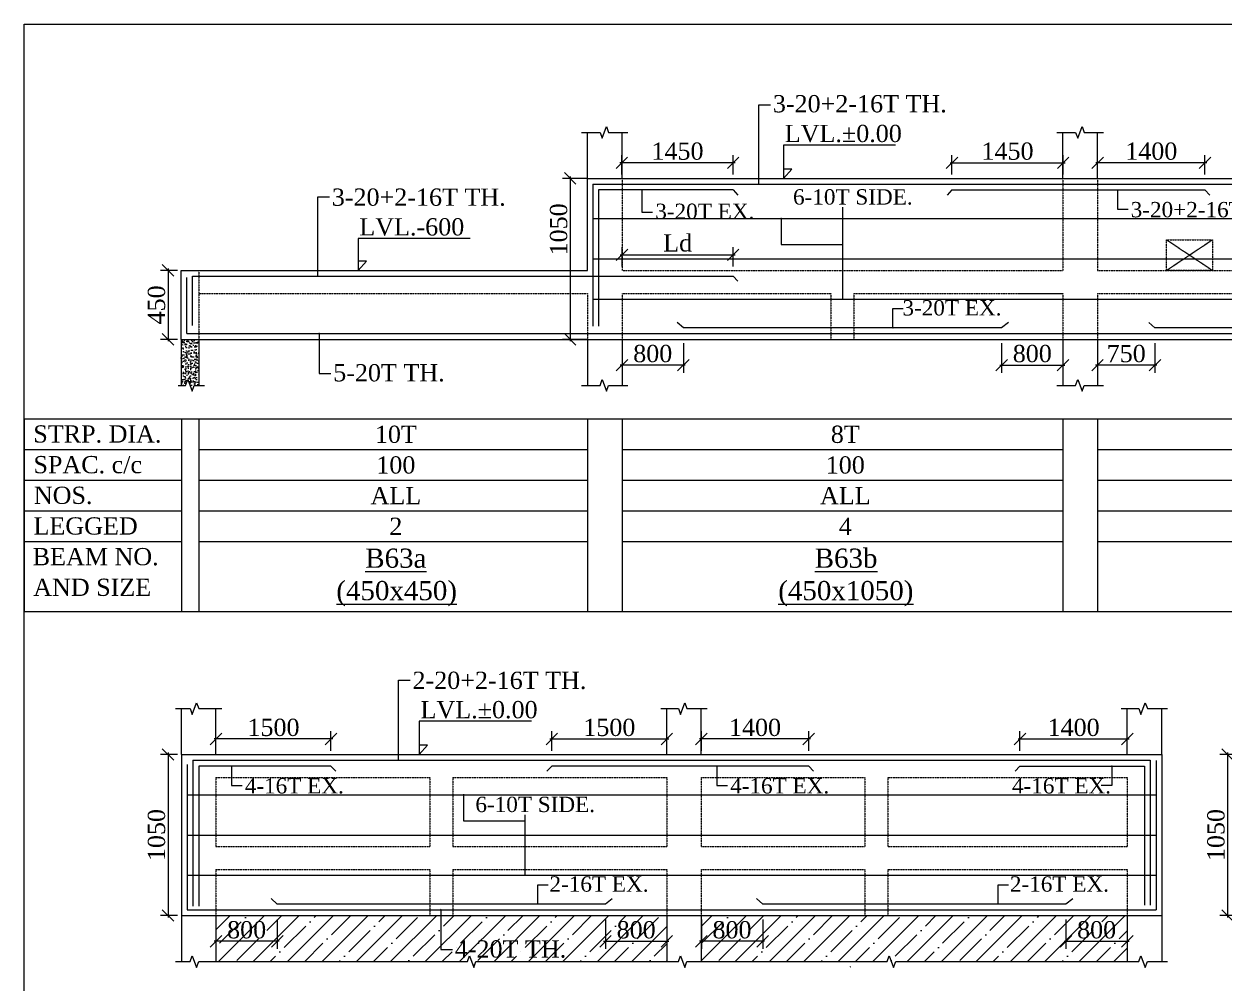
# Model space of a CAD drawing. Header units: millimetres. Extents: x 9781889 to 10654170, y -7832723 to -7608561.
# Drawn here: x 10201467 to 10217129, y -7772739 to -7760218 of the extents above; entities that cross this region are included whole.
import ezdxf
from ezdxf.enums import TextEntityAlignment as Align

# ---------------------------------------------------------------- set-up
doc = ezdxf.new("R2010")
doc.units = ezdxf.units.MM
doc.header["$LTSCALE"] = 10
doc.header["$PDMODE"] = 3
doc.linetypes.add('HIDDEN', pattern=[0.375, 0.25, -0.125])
for name, color, linetype, lineweight in [('LVL', 3, 'Continuous', 0), ('S-CUT OUT LINE', 9, 'Continuous', 0), ('S-DIM L.S.', 7, 'Continuous', 0), ('S-HATCH', 8, 'Continuous', 0), ('S-L.S.SECTION', 5, 'Continuous', 0), ('S-L.S.SLAB LINE', 252, 'HIDDEN', 0), ('S-L.S.STEEL', 1, 'Continuous', 9), ('S-L.S.STEEL 1', 6, 'Continuous', 0), ('S-SECTION MARK', 7, 'Continuous', 0), ('S-SHEET', 251, 'Continuous', 0), ('S-TEXT', 7, 'Continuous', 0), ('S-TEXT L.S. BEAM NO.', 30, 'Continuous', 0), ('S-TEXT. L.S.', 7, 'Continuous', 0)]:
    doc.layers.add(name, color=color, linetype=linetype, lineweight=lineweight)
doc.styles.add('135', font='arial.ttf', dxfattribs={"width": 0.8, "height": 135})
doc.styles.get("Standard").update_dxf_attribs({"font": 'arial.ttf'})
doc.styles.add('TEXT', font='times.ttf')
doc.dimstyles.new('75', dxfattribs={"dimtxt": 135, "dimasz": 90, "dimexe": 0.1, "dimexo": 0.03, "dimgap": 0.09, "dimtad": 1, "dimdec": 0, "dimzin": 0, "dimdsep": 46, "dimtxsty": '135', "dimblk": 'ARCHTICK', "dimcen": 0.09, "dimclrd": 256, "dimclre": 256, "dimclrt": 256, "dimadec": 0, "dimazin": 0, "dimtfac": 1, "dimtdec": 0, "dimtofl": 0, "dimtmove": 1, "dimatfit": 3, "dimldrblk": 'DOTSMALL', "dimfxl": 1, "dimtolj": 1, "dimtzin": 0, "dimlwd": -1, "dimlwe": -1, "dimarcsym": 0})
doc.dimstyles.new('SETU_1', dxfattribs={"dimtxt": 200, "dimasz": 150, "dimexe": 100, "dimexo": 50, "dimgap": 35, "dimtad": 1, "dimdec": 0, "dimzin": 0, "dimdsep": 46, "dimtxsty": 'Standard', "dimblk": 'OBLIQUE', "dimcen": 150, "dimdle": 25, "dimclrd": 256, "dimclre": 7, "dimclrt": 256, "dimadec": 0, "dimazin": 0, "dimtfac": 1, "dimtdec": 0, "dimtofl": 0, "dimtmove": 1, "dimatfit": 3, "dimfxl": 1, "dimtolj": 1, "dimtzin": 0, "dimlwd": -1, "dimlwe": 5, "dimarcsym": 1})
pattern_1 = [(45, (57338.4, 15356.85), (-224.506403, 224.506403), []), (45, (57562.9, 15356.85), (-224.506403, 224.506403), [396.875, -79.375, 0, -79.375])]

# ---------------------------------------------------------------- blocks, each defined once
blk = doc.blocks.new('_ArchTick')
at = {"color": 0, "linetype": 'ByBlock', "const_width": 0.15}
blk.add_lwpolyline([(-0.5, -0.5), (0.5, 0.5)], dxfattribs=at)
blk = doc.blocks.new('_Oblique')
at = {"color": 0, "linetype": 'ByBlock', "lineweight": -2}
blk.add_line((-0.5, -0.5), (0.5, 0.5), dxfattribs=at)
blk = doc.blocks.new('*D611')
at = {"layer": 'Defpoints', "color": 0, "transparency": 16777216}
for p in [(10203520, -7763432), (10203345, -7764332), (10203520, -7764332)]:
    blk.add_point(p, dxfattribs=at)
at = {"layer": 'S-DIM L.S.', "color": 7, "lineweight": 5, "transparency": 16777216}
for p, q in [((10203470, -7763432), (10203245, -7763432)), ((10203470, -7764332), (10203245, -7764332))]:
    blk.add_line(p, q, dxfattribs=at)
at = {"layer": 'S-DIM L.S.', "transparency": 16777216}
blk.add_line((10203345, -7763407), (10203345, -7764357), dxfattribs=at)
at = {"layer": 'S-DIM L.S.', "transparency": 16777216, "xscale": 150, "yscale": 150, "zscale": 150}
for p, rotation in [((10203345, -7763432), 90), ((10203345, -7764332), 270)]:
    blk.add_blockref('_Oblique', p, dxfattribs=dict(at, rotation=rotation))
at = {"layer": 'S-DIM L.S.', "transparency": 16777216, "insert": (10203195, -7763882), "char_height": 225, "attachment_point": 5, "rotation": 90, "style": 'TEXT'}
blk.add_mtext('\\A1;450', dxfattribs=at)
blk = doc.blocks.new('*D612')
at = {"layer": 'Defpoints', "color": 0, "transparency": 16777216}
for p in [(10209264, -7762028), (10209264, -7762232, 0), (10210714, -7762232, 0)]:
    blk.add_point(p, dxfattribs=at)
at = {"layer": 'S-DIM L.S.', "color": 7, "lineweight": 5, "transparency": 16777216}
for p, q in [((10209264, -7762182), (10209264, -7761928)), ((10210714, -7762182), (10210714, -7761928))]:
    blk.add_line(p, q, dxfattribs=at)
at = {"layer": 'S-DIM L.S.', "transparency": 16777216}
blk.add_line((10210739, -7762028), (10209239, -7762028), dxfattribs=at)
at = {"layer": 'S-DIM L.S.', "transparency": 16777216, "xscale": 150, "yscale": 150, "zscale": 150, "rotation": 180}
blk.add_blockref('_Oblique', (10209264, -7762028), dxfattribs=at)
at = {"layer": 'S-DIM L.S.', "transparency": 16777216, "xscale": 150, "yscale": 150, "zscale": 150}
blk.add_blockref('_Oblique', (10210714, -7762028), dxfattribs=at)
at = {"layer": 'S-DIM L.S.', "transparency": 16777216, "insert": (10209989, -7761878), "char_height": 225, "attachment_point": 5, "style": 'TEXT'}
blk.add_mtext('\\A1;1450', dxfattribs=at)
blk = doc.blocks.new('*D613')
at = {"layer": 'Defpoints', "color": 0, "transparency": 16777216}
for p in [(10215468, -7762028), (10215468, -7762232, 0), (10216868, -7762232, 0)]:
    blk.add_point(p, dxfattribs=at)
at = {"layer": 'S-DIM L.S.', "color": 7, "lineweight": 5, "transparency": 16777216}
for p, q in [((10215468, -7762182), (10215468, -7761928)), ((10216868, -7762182), (10216868, -7761928))]:
    blk.add_line(p, q, dxfattribs=at)
at = {"layer": 'S-DIM L.S.', "transparency": 16777216}
blk.add_line((10216893, -7762028), (10215443, -7762028), dxfattribs=at)
at = {"layer": 'S-DIM L.S.', "transparency": 16777216, "xscale": 150, "yscale": 150, "zscale": 150, "rotation": 180}
blk.add_blockref('_Oblique', (10215468, -7762028), dxfattribs=at)
at = {"layer": 'S-DIM L.S.', "transparency": 16777216, "xscale": 150, "yscale": 150, "zscale": 150}
blk.add_blockref('_Oblique', (10216868, -7762028), dxfattribs=at)
at = {"layer": 'S-DIM L.S.', "transparency": 16777216, "insert": (10216168, -7761878), "char_height": 225, "attachment_point": 5, "style": 'TEXT'}
blk.add_mtext('\\A1;1400', dxfattribs=at)
blk = doc.blocks.new('*D614')
at = {"layer": 'Defpoints', "color": 0, "transparency": 16777216}
for p in [(10215018, -7762028), (10213568, -7762232, 0), (10215018, -7762232, 0)]:
    blk.add_point(p, dxfattribs=at)
at = {"layer": 'S-DIM L.S.', "color": 7, "lineweight": 5, "transparency": 16777216}
for p, q in [((10213568, -7762182), (10213568, -7761928)), ((10215018, -7762182), (10215018, -7761928))]:
    blk.add_line(p, q, dxfattribs=at)
at = {"layer": 'S-DIM L.S.', "transparency": 16777216}
blk.add_line((10213543, -7762028), (10215043, -7762028), dxfattribs=at)
at = {"layer": 'S-DIM L.S.', "transparency": 16777216, "xscale": 150, "yscale": 150, "zscale": 150, "rotation": 180}
blk.add_blockref('_Oblique', (10213568, -7762028), dxfattribs=at)
at = {"layer": 'S-DIM L.S.', "transparency": 16777216, "xscale": 150, "yscale": 150, "zscale": 150}
blk.add_blockref('_Oblique', (10215018, -7762028), dxfattribs=at)
at = {"layer": 'S-DIM L.S.', "transparency": 16777216, "insert": (10214293, -7761878), "char_height": 225, "attachment_point": 5, "style": 'TEXT'}
blk.add_mtext('\\A1;1450', dxfattribs=at)
blk = doc.blocks.new('*D618')
at = {"layer": 'Defpoints', "color": 0, "transparency": 16777216}
for p in [(10214216, -7764332, 0), (10215016, -7764332, 0), (10215016, -7764668)]:
    blk.add_point(p, dxfattribs=at)
at = {"layer": 'S-DIM L.S.', "color": 7, "lineweight": 5, "transparency": 16777216}
for p, q in [((10214216, -7764382), (10214216, -7764768)), ((10215016, -7764382), (10215016, -7764768))]:
    blk.add_line(p, q, dxfattribs=at)
at = {"layer": 'S-DIM L.S.', "transparency": 16777216}
blk.add_line((10214191, -7764668), (10215041, -7764668), dxfattribs=at)
at = {"layer": 'S-DIM L.S.', "transparency": 16777216, "xscale": 150, "yscale": 150, "zscale": 150, "rotation": 180}
blk.add_blockref('_Oblique', (10214216, -7764668), dxfattribs=at)
at = {"layer": 'S-DIM L.S.', "transparency": 16777216, "xscale": 150, "yscale": 150, "zscale": 150}
blk.add_blockref('_Oblique', (10215016, -7764668), dxfattribs=at)
at = {"layer": 'S-DIM L.S.', "transparency": 16777216, "insert": (10214616, -7764518), "char_height": 225, "attachment_point": 5, "style": 'TEXT'}
blk.add_mtext('\\A1;800', dxfattribs=at)
blk = doc.blocks.new('*D619')
at = {"layer": 'Defpoints', "color": 0, "transparency": 16777216}
for p in [(10209266, -7764332, 0), (10210066, -7764332, 0), (10209266, -7764668)]:
    blk.add_point(p, dxfattribs=at)
at = {"layer": 'S-DIM L.S.', "color": 7, "lineweight": 5, "transparency": 16777216}
for p, q in [((10209266, -7764382), (10209266, -7764768)), ((10210066, -7764382), (10210066, -7764768))]:
    blk.add_line(p, q, dxfattribs=at)
at = {"layer": 'S-DIM L.S.', "transparency": 16777216}
blk.add_line((10210091, -7764668), (10209241, -7764668), dxfattribs=at)
at = {"layer": 'S-DIM L.S.', "transparency": 16777216, "xscale": 150, "yscale": 150, "zscale": 150, "rotation": 180}
blk.add_blockref('_Oblique', (10209266, -7764668), dxfattribs=at)
at = {"layer": 'S-DIM L.S.', "transparency": 16777216, "xscale": 150, "yscale": 150, "zscale": 150}
blk.add_blockref('_Oblique', (10210066, -7764668), dxfattribs=at)
at = {"layer": 'S-DIM L.S.', "transparency": 16777216, "insert": (10209666, -7764518), "char_height": 225, "attachment_point": 5, "style": 'TEXT'}
blk.add_mtext('\\A1;800', dxfattribs=at)
blk = doc.blocks.new('*D608')
at = {"layer": 'Defpoints', "color": 0, "transparency": 16777216}
for p in [(10215466, -7764332, 0), (10216216, -7764332, 0), (10215466, -7764668)]:
    blk.add_point(p, dxfattribs=at)
at = {"layer": 'S-DIM L.S.', "color": 7, "lineweight": 5, "transparency": 16777216}
for p, q in [((10215466, -7764382), (10215466, -7764768)), ((10216216, -7764382), (10216216, -7764768))]:
    blk.add_line(p, q, dxfattribs=at)
at = {"layer": 'S-DIM L.S.', "transparency": 16777216}
blk.add_line((10216241, -7764668), (10215441, -7764668), dxfattribs=at)
at = {"layer": 'S-DIM L.S.', "transparency": 16777216, "xscale": 150, "yscale": 150, "zscale": 150, "rotation": 180}
blk.add_blockref('_Oblique', (10215466, -7764668), dxfattribs=at)
at = {"layer": 'S-DIM L.S.', "transparency": 16777216, "xscale": 150, "yscale": 150, "zscale": 150}
blk.add_blockref('_Oblique', (10216216, -7764668), dxfattribs=at)
at = {"layer": 'S-DIM L.S.', "transparency": 16777216, "insert": (10215841, -7764518), "char_height": 225, "attachment_point": 5, "style": 'TEXT'}
blk.add_mtext('\\A1;750', dxfattribs=at)
blk = doc.blocks.new('*D630')
at = {"layer": 'Defpoints', "color": 0, "transparency": 16777216}
for p in [(10203520, -7769747), (10203345, -7771847), (10203520, -7771847)]:
    blk.add_point(p, dxfattribs=at)
at = {"layer": 'S-DIM L.S.', "color": 7, "lineweight": 5, "transparency": 16777216}
for p, q in [((10203470, -7769747), (10203245, -7769747)), ((10203470, -7771847), (10203245, -7771847))]:
    blk.add_line(p, q, dxfattribs=at)
at = {"layer": 'S-DIM L.S.', "transparency": 16777216}
blk.add_line((10203345, -7769722), (10203345, -7771872), dxfattribs=at)
at = {"layer": 'S-DIM L.S.', "transparency": 16777216, "xscale": 150, "yscale": 150, "zscale": 150}
for p, rotation in [((10203345, -7769747), 90), ((10203345, -7771847), 270)]:
    blk.add_blockref('_Oblique', p, dxfattribs=dict(at, rotation=rotation))
at = {"layer": 'S-DIM L.S.', "transparency": 16777216, "insert": (10203195, -7770797), "char_height": 225, "attachment_point": 5, "rotation": 90, "style": 'TEXT'}
blk.add_mtext('\\A1;1050', dxfattribs=at)
blk = doc.blocks.new('*D631')
at = {"layer": 'Defpoints', "color": 0, "transparency": 16777216}
for p in [(10203970, -7769543), (10203970, -7769747, 0), (10205470, -7769747, 0)]:
    blk.add_point(p, dxfattribs=at)
at = {"layer": 'S-DIM L.S.', "color": 7, "lineweight": 5, "transparency": 16777216}
for p, q in [((10203970, -7769697), (10203970, -7769443)), ((10205470, -7769697), (10205470, -7769443))]:
    blk.add_line(p, q, dxfattribs=at)
at = {"layer": 'S-DIM L.S.', "transparency": 16777216}
blk.add_line((10205495, -7769543), (10203945, -7769543), dxfattribs=at)
at = {"layer": 'S-DIM L.S.', "transparency": 16777216, "xscale": 150, "yscale": 150, "zscale": 150, "rotation": 180}
blk.add_blockref('_Oblique', (10203970, -7769543), dxfattribs=at)
at = {"layer": 'S-DIM L.S.', "transparency": 16777216, "xscale": 150, "yscale": 150, "zscale": 150}
blk.add_blockref('_Oblique', (10205470, -7769543), dxfattribs=at)
at = {"layer": 'S-DIM L.S.', "transparency": 16777216, "insert": (10204720, -7769394), "char_height": 225, "attachment_point": 5, "style": 'TEXT'}
blk.add_mtext('\\A1;1500', dxfattribs=at)
blk = doc.blocks.new('*D632')
at = {"layer": 'Defpoints', "color": 0, "transparency": 16777216}
for p in [(10209850, -7769543), (10208350, -7769747, 0), (10209850, -7769747, 0)]:
    blk.add_point(p, dxfattribs=at)
at = {"layer": 'S-DIM L.S.', "color": 7, "lineweight": 5, "transparency": 16777216}
for p, q in [((10208350, -7769697), (10208350, -7769443)), ((10209850, -7769697), (10209850, -7769443))]:
    blk.add_line(p, q, dxfattribs=at)
at = {"layer": 'S-DIM L.S.', "transparency": 16777216}
blk.add_line((10208325, -7769543), (10209875, -7769543), dxfattribs=at)
at = {"layer": 'S-DIM L.S.', "transparency": 16777216, "xscale": 150, "yscale": 150, "zscale": 150, "rotation": 180}
blk.add_blockref('_Oblique', (10208350, -7769543), dxfattribs=at)
at = {"layer": 'S-DIM L.S.', "transparency": 16777216, "xscale": 150, "yscale": 150, "zscale": 150}
blk.add_blockref('_Oblique', (10209850, -7769543), dxfattribs=at)
at = {"layer": 'S-DIM L.S.', "transparency": 16777216, "insert": (10209100, -7769394), "char_height": 225, "attachment_point": 5, "style": 'TEXT'}
blk.add_mtext('\\A1;1500', dxfattribs=at)
blk = doc.blocks.new('*D633')
at = {"layer": 'Defpoints', "color": 0, "transparency": 16777216}
for p in [(10210300, -7769543), (10210300, -7769747, 0), (10211700, -7769747, 0)]:
    blk.add_point(p, dxfattribs=at)
at = {"layer": 'S-DIM L.S.', "color": 7, "lineweight": 5, "transparency": 16777216}
for p, q in [((10210300, -7769697), (10210300, -7769443)), ((10211700, -7769697), (10211700, -7769443))]:
    blk.add_line(p, q, dxfattribs=at)
at = {"layer": 'S-DIM L.S.', "transparency": 16777216}
blk.add_line((10211725, -7769543), (10210275, -7769543), dxfattribs=at)
at = {"layer": 'S-DIM L.S.', "transparency": 16777216, "xscale": 150, "yscale": 150, "zscale": 150, "rotation": 180}
blk.add_blockref('_Oblique', (10210300, -7769543), dxfattribs=at)
at = {"layer": 'S-DIM L.S.', "transparency": 16777216, "xscale": 150, "yscale": 150, "zscale": 150}
blk.add_blockref('_Oblique', (10211700, -7769543), dxfattribs=at)
at = {"layer": 'S-DIM L.S.', "transparency": 16777216, "insert": (10211000, -7769394), "char_height": 225, "attachment_point": 5, "style": 'TEXT'}
blk.add_mtext('\\A1;1400', dxfattribs=at)
blk = doc.blocks.new('*D640')
at = {"layer": 'Defpoints', "color": 0, "transparency": 16777216}
for p in [(10215855, -7769543), (10214455, -7769747, 0), (10215855, -7769747, 0)]:
    blk.add_point(p, dxfattribs=at)
at = {"layer": 'S-DIM L.S.', "color": 7, "lineweight": 5, "transparency": 16777216}
for p, q in [((10214455, -7769697), (10214455, -7769443)), ((10215855, -7769697), (10215855, -7769443))]:
    blk.add_line(p, q, dxfattribs=at)
at = {"layer": 'S-DIM L.S.', "transparency": 16777216}
blk.add_line((10214430, -7769543), (10215880, -7769543), dxfattribs=at)
at = {"layer": 'S-DIM L.S.', "transparency": 16777216, "xscale": 150, "yscale": 150, "zscale": 150, "rotation": 180}
blk.add_blockref('_Oblique', (10214455, -7769543), dxfattribs=at)
at = {"layer": 'S-DIM L.S.', "transparency": 16777216, "xscale": 150, "yscale": 150, "zscale": 150}
blk.add_blockref('_Oblique', (10215855, -7769543), dxfattribs=at)
at = {"layer": 'S-DIM L.S.', "transparency": 16777216, "insert": (10215155, -7769394), "char_height": 225, "attachment_point": 5, "style": 'TEXT'}
blk.add_mtext('\\A1;1400', dxfattribs=at)
blk = doc.blocks.new('*D641')
at = {"layer": 'Defpoints', "color": 0, "transparency": 16777216}
for p in [(10217337, -7769747), (10217162, -7771847), (10217337, -7771847, 0)]:
    blk.add_point(p, dxfattribs=at)
at = {"layer": 'S-DIM L.S.', "color": 7, "lineweight": 5, "transparency": 16777216}
for p, q in [((10217287, -7769747), (10217062, -7769747)), ((10217287, -7771847), (10217062, -7771847))]:
    blk.add_line(p, q, dxfattribs=at)
at = {"layer": 'S-DIM L.S.', "transparency": 16777216}
blk.add_line((10217162, -7769722), (10217162, -7771872), dxfattribs=at)
at = {"layer": 'S-DIM L.S.', "transparency": 16777216, "xscale": 150, "yscale": 150, "zscale": 150}
for p, rotation in [((10217162, -7769747), 90), ((10217162, -7771847), 270)]:
    blk.add_blockref('_Oblique', p, dxfattribs=dict(at, rotation=rotation))
at = {"layer": 'S-DIM L.S.', "transparency": 16777216, "insert": (10217012, -7770797), "char_height": 225, "attachment_point": 5, "rotation": 90, "style": 'TEXT'}
blk.add_mtext('\\A1;1050', dxfattribs=at)
blk = doc.blocks.new('*D1196')
at = {"layer": 'Defpoints', "color": 0, "transparency": 16777216}
for p in [(10215055, -7771847, 0), (10215855, -7771847, 0), (10215855, -7772183)]:
    blk.add_point(p, dxfattribs=at)
at = {"layer": 'S-DIM L.S.', "color": 7, "lineweight": 5, "transparency": 16777216}
for p, q in [((10215055, -7771897), (10215055, -7772283)), ((10215855, -7771897), (10215855, -7772283))]:
    blk.add_line(p, q, dxfattribs=at)
at = {"layer": 'S-DIM L.S.', "transparency": 16777216}
blk.add_line((10215030, -7772183), (10215880, -7772183), dxfattribs=at)
at = {"layer": 'S-DIM L.S.', "transparency": 16777216, "xscale": 150, "yscale": 150, "zscale": 150, "rotation": 180}
blk.add_blockref('_Oblique', (10215055, -7772183), dxfattribs=at)
at = {"layer": 'S-DIM L.S.', "transparency": 16777216, "xscale": 150, "yscale": 150, "zscale": 150}
blk.add_blockref('_Oblique', (10215855, -7772183), dxfattribs=at)
at = {"layer": 'S-DIM L.S.', "transparency": 16777216, "insert": (10215455, -7772034), "char_height": 225, "attachment_point": 5, "style": 'TEXT'}
blk.add_mtext('\\A1;800', dxfattribs=at)
blk = doc.blocks.new('*D1197')
at = {"layer": 'Defpoints', "color": 0, "transparency": 16777216}
for p in [(10210300, -7771847, 0), (10211100, -7771847, 0), (10210300, -7772183)]:
    blk.add_point(p, dxfattribs=at)
at = {"layer": 'S-DIM L.S.', "color": 7, "lineweight": 5, "transparency": 16777216}
for p, q in [((10210300, -7771897), (10210300, -7772283)), ((10211100, -7771897), (10211100, -7772283))]:
    blk.add_line(p, q, dxfattribs=at)
at = {"layer": 'S-DIM L.S.', "transparency": 16777216}
blk.add_line((10211125, -7772183), (10210275, -7772183), dxfattribs=at)
at = {"layer": 'S-DIM L.S.', "transparency": 16777216, "xscale": 150, "yscale": 150, "zscale": 150, "rotation": 180}
blk.add_blockref('_Oblique', (10210300, -7772183), dxfattribs=at)
at = {"layer": 'S-DIM L.S.', "transparency": 16777216, "xscale": 150, "yscale": 150, "zscale": 150}
blk.add_blockref('_Oblique', (10211100, -7772183), dxfattribs=at)
at = {"layer": 'S-DIM L.S.', "transparency": 16777216, "insert": (10210700, -7772034), "char_height": 225, "attachment_point": 5, "style": 'TEXT'}
blk.add_mtext('\\A1;800', dxfattribs=at)
blk = doc.blocks.new('*D1198')
at = {"layer": 'Defpoints', "color": 0, "transparency": 16777216}
for p in [(10209050, -7771847, 0), (10209850, -7771847, 0), (10209850, -7772183)]:
    blk.add_point(p, dxfattribs=at)
at = {"layer": 'S-DIM L.S.', "color": 7, "lineweight": 5, "transparency": 16777216}
for p, q in [((10209050, -7771897), (10209050, -7772283)), ((10209850, -7771897), (10209850, -7772283))]:
    blk.add_line(p, q, dxfattribs=at)
at = {"layer": 'S-DIM L.S.', "transparency": 16777216}
blk.add_line((10209025, -7772183), (10209875, -7772183), dxfattribs=at)
at = {"layer": 'S-DIM L.S.', "transparency": 16777216, "xscale": 150, "yscale": 150, "zscale": 150, "rotation": 180}
blk.add_blockref('_Oblique', (10209050, -7772183), dxfattribs=at)
at = {"layer": 'S-DIM L.S.', "transparency": 16777216, "xscale": 150, "yscale": 150, "zscale": 150}
blk.add_blockref('_Oblique', (10209850, -7772183), dxfattribs=at)
at = {"layer": 'S-DIM L.S.', "transparency": 16777216, "insert": (10209450, -7772034), "char_height": 225, "attachment_point": 5, "style": 'TEXT'}
blk.add_mtext('\\A1;800', dxfattribs=at)
blk = doc.blocks.new('*D1199')
at = {"layer": 'Defpoints', "color": 0, "transparency": 16777216}
for p in [(10203970, -7771847, 0), (10204770, -7771847, 0), (10203970, -7772183)]:
    blk.add_point(p, dxfattribs=at)
at = {"layer": 'S-DIM L.S.', "color": 7, "lineweight": 5, "transparency": 16777216}
for p, q in [((10203970, -7771897), (10203970, -7772283)), ((10204770, -7771897), (10204770, -7772283))]:
    blk.add_line(p, q, dxfattribs=at)
at = {"layer": 'S-DIM L.S.', "transparency": 16777216}
blk.add_line((10204795, -7772183), (10203945, -7772183), dxfattribs=at)
at = {"layer": 'S-DIM L.S.', "transparency": 16777216, "xscale": 150, "yscale": 150, "zscale": 150, "rotation": 180}
blk.add_blockref('_Oblique', (10203970, -7772183), dxfattribs=at)
at = {"layer": 'S-DIM L.S.', "transparency": 16777216, "xscale": 150, "yscale": 150, "zscale": 150}
blk.add_blockref('_Oblique', (10204770, -7772183), dxfattribs=at)
at = {"layer": 'S-DIM L.S.', "transparency": 16777216, "insert": (10204370, -7772034), "char_height": 225, "attachment_point": 5, "style": 'TEXT'}
blk.add_mtext('\\A1;800', dxfattribs=at)
blk = doc.blocks.new('*D1310')
at = {"layer": 'Defpoints', "color": 0, "transparency": 16777216}
for p in [(10208864, -7762232), (10208589, -7764332), (10208864, -7764332, 0)]:
    blk.add_point(p, dxfattribs=at)
at = {"layer": 'S-DIM L.S.', "color": 7, "lineweight": 5, "transparency": 16777216}
for p, q in [((10208814, -7762232), (10208489, -7762232)), ((10208814, -7764332), (10208489, -7764332))]:
    blk.add_line(p, q, dxfattribs=at)
at = {"layer": 'S-DIM L.S.', "transparency": 16777216}
blk.add_line((10208589, -7762207), (10208589, -7764357), dxfattribs=at)
at = {"layer": 'S-DIM L.S.', "transparency": 16777216, "xscale": 150, "yscale": 150, "zscale": 150}
for p, rotation in [((10208589, -7762232), 90), ((10208589, -7764332), 270)]:
    blk.add_blockref('_Oblique', p, dxfattribs=dict(at, rotation=rotation))
at = {"layer": 'S-DIM L.S.', "transparency": 16777216, "insert": (10208440, -7762897), "char_height": 225, "attachment_point": 5, "rotation": 90, "style": 'TEXT'}
blk.add_mtext('\\A1;1050', dxfattribs=at)
blk = doc.blocks.new('*D1342')
at = {"layer": 'Defpoints', "color": 0, "transparency": 16777216}
for p in [(10210716, -7763228), (10209266, -7763432, 0), (10210716, -7763432, 0)]:
    blk.add_point(p, dxfattribs=at)
at = {"layer": 'S-DIM L.S.', "color": 7, "lineweight": 5, "transparency": 16777216}
for p, q in [((10209266, -7763382), (10209266, -7763128)), ((10210716, -7763382), (10210716, -7763128))]:
    blk.add_line(p, q, dxfattribs=at)
at = {"layer": 'S-DIM L.S.', "transparency": 16777216}
blk.add_line((10209241, -7763228), (10210741, -7763228), dxfattribs=at)
at = {"layer": 'S-DIM L.S.', "transparency": 16777216, "xscale": 150, "yscale": 150, "zscale": 150, "rotation": 180}
blk.add_blockref('_Oblique', (10209266, -7763228), dxfattribs=at)
at = {"layer": 'S-DIM L.S.', "transparency": 16777216, "xscale": 150, "yscale": 150, "zscale": 150}
blk.add_blockref('_Oblique', (10210716, -7763228), dxfattribs=at)
at = {"layer": 'S-DIM L.S.', "transparency": 16777216, "insert": (10209991, -7763075), "char_height": 225, "attachment_point": 5, "style": 'TEXT'}
blk.add_mtext('\\A1;Ld', dxfattribs=at)

msp = doc.modelspace()

# ---------------------------------------------------------------- hatches: boundary and pattern name
at = {"layer": 'S-HATCH'}
h = msp.add_hatch(dxfattribs=at)
h.set_pattern_fill('AR-CONC', color=256, scale=0.5)
h.set_pattern_definition([(50, (409787.37, -35714.57), (91.0923345, -7.96954277), [9.525, -104.775]), (355, (409787.37, -35714.57), (-17.6217107, 95.5284226), [7.62, -83.8202921]), (100.4514447, (409794.96, -35715.23), (73.47062355, 87.55887596), [8.0950044, -89.0451223]), (46.1842, (409787.37, -35689.17), (135.5395204, -21.021164), [14.2875, -157.1625]), (96.6355576, (409798.67, -35690.92), (118.702067, 123.7130623), [12.1425116, -133.5678041]), (351.1841512, (409787.37, -35689.17), (118.702067, 123.7130623), [11.4299835, -125.729866]), (21, (409800.07, -35695.52), (75.80719563, -51.1325991), [9.525, -104.775]), (326, (409800.07, -35695.52), (30.9010142, 92.09398306), [7.62, -83.82]), (71.451445, (409806.39, -35699.78), (106.70820964, 40.96138444), [8.0950044, -89.0449688]), (37.5, (409787.372, -35714.567), (1.544301625, 42.27751944), [0, -82.804, 0, -85.09, 0, -84.1375]), (7.5, (409787.372, -35714.567), (33.40983126, 50.09028741), [0, -48.514, 0, -80.899, 0, -32.0675]), (327.5, (409759.05, -35714.567), (67.79529758, -2.864372), [0, -31.75, 0, -99.06, 0, -131.445]), (317.5, (409746.35, -35714.567), (74.0645907, 12.71324552), [0, -41.275, 0, -65.786, 0, -93.345])])
h.paths.add_polyline_path([(10203745.6, -7764931.7), (10203629.9, -7764931.7), (10203601.9, -7764854.9), (10203573.9, -7764931.7), (10203515.6, -7764931.7), (10203515.6, -7764331.7), (10203745.6, -7764331.7)])
h = msp.add_hatch(dxfattribs=at)
h.set_pattern_fill('ANSI35', color=256, scale=50)
h.set_pattern_definition(pattern_1)
h.paths.add_polyline_path([(10209849.7, -7772447.2), (10207360.5, -7772447.2), (10207332.5, -7772524.1), (10207276.6, -7772370.4), (10207248.6, -7772447.2), (10203969.8, -7772451), (10203969.8, -7771851), (10209849.7, -7771847.2)])
h.paths.add_polyline_path([(10205447.8, -7772447.2), (10206224.7, -7772447.2), (10206224.7, -7772442.2), (10205447.8, -7772442.2)], flags=16)
h.paths.add_polyline_path([(10208757.7, -7772447.2), (10209534.7, -7772447.2), (10209534.7, -7772442.2), (10208757.7, -7772442.2)], flags=17)
h = msp.add_hatch(dxfattribs=at)
h.set_pattern_fill('ANSI35', color=256, scale=50)
h.set_pattern_definition(pattern_1)
h.paths.add_polyline_path([(10215854.7, -7772447.2), (10212270.4, -7772447.2), (10212242.5, -7772524.1), (10212186.5, -7772370.4), (10212158.5, -7772447.2), (10210299.7, -7772447.2), (10210299.7, -7771847.2), (10215854.7, -7771847.2)])

# ---------------------------------------------------------------- linework, layer by layer
at = {"layer": 'LVL', "linetype": 'Continuous', "elevation": 0}
for points in [[(10212833.3, -7761796.7), (10211372.1, -7761796.7), (10211372.1, -7762231.7), (10211480.3, -7762109.6), (10211372.1, -7762109.6)], [(10207285, -7763014.7), (10205823.8, -7763014.7), (10205823.8, -7763431.7), (10205931.9, -7763309.6), (10205823.8, -7763309.6)], [(10208083.3, -7769312.2), (10206622.1, -7769312.2), (10206622.1, -7769747.2), (10206730.2, -7769625.1), (10206622.1, -7769625.1)]]:
    msp.add_lwpolyline(points, dxfattribs=at)
at = {"layer": 'S-CUT OUT LINE', "color": 5, "elevation": 0}
for points in [[(10208735.9, -7761631.7), (10208978.5, -7761631.7), (10209006.5, -7761708.5), (10209062.4, -7761554.9), (10209090.4, -7761631.7), (10209341.1, -7761631.7)], [(10214937.9, -7761631.7), (10215180.5, -7761631.7), (10215208.5, -7761708.5), (10215264.4, -7761554.9), (10215292.4, -7761631.7), (10215543.2, -7761631.7)], [(10208735.9, -7764931.7), (10208978.5, -7764931.7), (10209006.5, -7764854.9), (10209062.4, -7765008.5), (10209090.4, -7764931.7), (10209341.1, -7764931.7)], [(10214937.9, -7764931.7), (10215180.5, -7764931.7), (10215208.5, -7764854.9), (10215264.4, -7765008.5), (10215292.4, -7764931.7), (10215543.2, -7764931.7)], [(10203441.5, -7769147.2), (10203632.9, -7769147.2), (10203660.9, -7769224.1), (10203716.9, -7769070.4), (10203744.8, -7769147.2), (10204044.8, -7769147.2)], [(10209771.5, -7769147.2), (10210000.1, -7769147.2), (10210028, -7769224.1), (10210084, -7769070.4), (10210112, -7769147.2), (10210374.7, -7769147.2)], [(10215776.5, -7769147.2), (10216005.1, -7769147.2), (10216033, -7769224.1), (10216089, -7769070.4), (10216117, -7769147.2), (10216379.7, -7769147.2)], [(10203441.5, -7772447.2), (10203632.9, -7772447.2), (10203660.9, -7772370.4), (10203716.9, -7772524.1), (10203744.8, -7772447.2), (10204044.8, -7772447.2)], [(10203969.8, -7772447.2), (10207248.6, -7772447.2), (10207276.6, -7772370.4), (10207332.5, -7772524.1), (10207360.5, -7772447.2), (10209849.7, -7772447.2)], [(10209771.5, -7772447.2), (10210000.1, -7772447.2), (10210028, -7772370.4), (10210084, -7772524.1), (10210112, -7772447.2), (10210374.7, -7772447.2)], [(10210299.7, -7772447.2), (10212723.5, -7772447.2), (10212751.5, -7772370.4), (10212807.5, -7772524.1), (10212835.4, -7772447.2), (10215854.7, -7772447.2)], [(10215776.5, -7772447.2), (10216005.1, -7772447.2), (10216033, -7772370.4), (10216089, -7772524.1), (10216117, -7772447.2), (10216379.7, -7772447.2)]]:
    msp.add_lwpolyline(points, dxfattribs=at)
at = {"layer": 'S-CUT OUT LINE', "color": 1, "elevation": 0}
msp.add_lwpolyline([(10203476.3, -7764931.7), (10203573.9, -7764931.7), (10203601.9, -7764854.9), (10203657.8, -7765008.5), (10203685.8, -7764931.7), (10203820.6, -7764931.7)], dxfattribs=at)
at = {"layer": 'S-L.S.SECTION'}
for p, q in [((10208814.2, -7762231.7, 0), (10208814.2, -7761631.7, 0)), ((10209266.1, -7762231.7, 0), (10209266.1, -7761631.7, 0)), ((10215016.2, -7762231.7, 0), (10215016.2, -7761631.7, 0)), ((10215468.2, -7762231.7, 0), (10215468.2, -7761631.7, 0)), ((10208814.2, -7763431.7, 0), (10208814.2, -7762231.7, 0)), ((10208814.2, -7762231.7, 0), (10230729.2, -7762231.7, 0)), ((10203515.6, -7763431.7, 0), (10208814.2, -7763431.7, 0)), ((10203515.6, -7764331.7, 0), (10203515.6, -7763431.7, 0)), ((10203515.6, -7764331.7, 0), (10203515.6, -7763431.7, 0)), ((10203519.7, -7764331.7, 0), (10230729.2, -7764331.7, 0)), ((10208814.2, -7764331.7, 0), (10208814.2, -7764931.7, 0)), ((10209266.1, -7764331.7, 0), (10209266.1, -7764931.7, 0)), ((10215016.2, -7764331.7, 0), (10215016.2, -7764931.7, 0)), ((10215468.2, -7764331.7, 0), (10215468.2, -7764931.7, 0)), ((10203519.7, -7769747.2, 0), (10203519.7, -7769147.2, 0)), ((10203969.8, -7769747.2, 0), (10203969.8, -7769147.2, 0)), ((10209849.7, -7769747.2, 0), (10209849.7, -7769147.2, 0)), ((10210299.7, -7769747.2, 0), (10210299.7, -7769147.2, 0)), ((10215854.7, -7769747.2, 0), (10215854.7, -7769147.2, 0)), ((10216304.7, -7769747.2, 0), (10216304.7, -7769147.2, 0)), ((10203519.7, -7769747.2, 0), (10216304.7, -7769747.2, 0)), ((10203519.7, -7769747.2, 0), (10203519.7, -7771847.2, 0)), ((10216304.7, -7769747.2, 0), (10216304.7, -7771847.2, 0)), ((10203519.7, -7771847.2, 0), (10216304.7, -7771847.2, 0)), ((10203519.7, -7771847.2, 0), (10203519.7, -7772447.2, 0)), ((10203969.8, -7771847.2, 0), (10203969.8, -7772447.2, 0)), ((10209849.7, -7771847.2, 0), (10209849.7, -7772447.2, 0)), ((10210299.7, -7771847.2, 0), (10210299.7, -7772447.2, 0)), ((10215854.7, -7771847.2, 0), (10215854.7, -7772447.2, 0)), ((10216304.7, -7771847.2, 0), (10216304.7, -7772447.2, 0))]:
    msp.add_line(p, q, dxfattribs=at)
at = {"layer": 'S-L.S.SECTION', "color": 1}
for p, q in [((10203515.6, -7764331.7, 0), (10203515.6, -7764931.7, 0)), ((10203745.6, -7764331.7, 0), (10203745.6, -7764931.7, 0))]:
    msp.add_line(p, q, dxfattribs=at)
at = {"layer": 'S-L.S.SLAB LINE', "ltscale": 0.3}
for p, q in [((10209266.2, -7762231.7, 0), (10209266.2, -7763431.7, 0)), ((10215016.2, -7762231.7, 0), (10215016.2, -7763431.7, 0)), ((10215466.2, -7762231.7, 0), (10215466.2, -7763431.7, 0)), ((10216366.2, -7763031.7, 0), (10216966.2, -7763431.7, 0)), ((10216366.2, -7763431.7, 0), (10216966.2, -7763031.7, 0)), ((10203745.6, -7763431.7, 0), (10203745.6, -7764331.7, 0)), ((10203745.6, -7763431.7, 0), (10203745.6, -7764331.7, 0)), ((10203745.6, -7763431.7, 0), (10203745.6, -7764331.7, 0)), ((10209266.2, -7763431.7, 0), (10215016.2, -7763431.7, 0)), ((10215466.2, -7763431.7, 0), (10221021.2, -7763431.7, 0)), ((10203745.6, -7763731.7, 0), (10208814.2, -7763731.7, 0)), ((10208814.2, -7763731.7, 0), (10208814.2, -7764331.7, 0)), ((10209266.2, -7763731.7, 0), (10211989.2, -7763731.7, 0)), ((10209266.2, -7763731.7, 0), (10209266.2, -7764331.7, 0)), ((10211989.2, -7763731.7, 0), (10211989.2, -7764331.7, 0)), ((10212289.2, -7763731.7, 0), (10212289.2, -7764331.7, 0)), ((10212289.2, -7763731.7, 0), (10215016.2, -7763731.7, 0)), ((10214440.5, -7763731.7, 0), (10215016.2, -7763731.7, 0)), ((10215016.2, -7763731.7, 0), (10215016.2, -7764331.7, 0)), ((10215466.2, -7763731.7, 0), (10215466.2, -7764331.7, 0)), ((10215466.2, -7763731.7, 0), (10218091.7, -7763731.7, 0)), ((10203969.7, -7770047.2, 0), (10206759.7, -7770047.2, 0)), ((10203969.7, -7770047.2, 0), (10203969.7, -7770947.2, 0)), ((10206759.7, -7770047.2, 0), (10206759.7, -7770947.2, 0)), ((10207059.7, -7770047.2, 0), (10209849.7, -7770047.2, 0)), ((10207059.7, -7770047.2, 0), (10207059.7, -7770947.2, 0)), ((10209849.7, -7770047.2, 0), (10209849.7, -7770947.2, 0)), ((10210299.7, -7770047.2, 0), (10212432.3, -7770047.2, 0)), ((10210299.7, -7770047.2, 0), (10210299.7, -7770947.2, 0)), ((10212432.3, -7770047.2, 0), (10212432.3, -7770947.2, 0)), ((10212732.3, -7770047.2, 0), (10215854.7, -7770047.2, 0)), ((10212732.3, -7770047.2, 0), (10212732.3, -7770947.2, 0)), ((10215854.7, -7770047.2, 0), (10215854.7, -7770947.2, 0)), ((10203969.7, -7770947.2, 0), (10206759.7, -7770947.2, 0)), ((10207059.7, -7770947.2, 0), (10209849.7, -7770947.2, 0)), ((10210299.7, -7770947.2, 0), (10212432.3, -7770947.2, 0)), ((10212732.3, -7770947.2, 0), (10215854.7, -7770947.2, 0)), ((10203969.7, -7771247.2, 0), (10206759.7, -7771247.2, 0)), ((10203969.7, -7771247.2, 0), (10203969.7, -7771847.2, 0)), ((10206759.7, -7771247.2, 0), (10206759.7, -7771847.2, 0)), ((10207059.7, -7771247.2, 0), (10209849.7, -7771247.2, 0)), ((10207059.7, -7771247.2, 0), (10207059.7, -7771847.2, 0)), ((10209849.7, -7771247.2, 0), (10209849.7, -7771847.2, 0)), ((10210299.7, -7771247.2, 0), (10212432.3, -7771247.2, 0)), ((10210299.7, -7771247.2, 0), (10210299.7, -7771847.2, 0)), ((10212432.3, -7771247.2, 0), (10212432.3, -7771847.2, 0)), ((10212732.3, -7771247.2, 0), (10215854.7, -7771247.2, 0)), ((10212732.3, -7771247.2, 0), (10212732.3, -7771847.2, 0)), ((10215854.7, -7771247.2, 0), (10215854.7, -7771847.2, 0))]:
    msp.add_line(p, q, dxfattribs=at)
at = {"layer": 'S-L.S.SLAB LINE', "ltscale": 0.3, "elevation": 0}
msp.add_lwpolyline([(10216366.2, -7763031.7), (10216966.2, -7763031.7), (10216966.2, -7763431.7), (10216366.2, -7763431.7)], close=True, dxfattribs=at)
at = {"layer": 'S-L.S.STEEL'}
for p, q in [((10208885.3, -7762306.7, 0), (10208885.3, -7764161.3, 0)), ((10208885.3, -7762306.7, 0), (10230579.2, -7762306.7, 0)), ((10208960.3, -7762381.7, 0), (10208960.3, -7764161.3, 0)), ((10210714.3, -7762381.7, 0), (10210777.5, -7762448.6, 0)), ((10213568, -7762381.7, 0), (10213504.8, -7762448.6, 0)), ((10203590.6, -7764256.7, 0), (10203590.6, -7763522.7, 0)), ((10203665.6, -7763506.7, 0), (10210714.3, -7763506.7, 0)), ((10203665.6, -7764151.8, 0), (10203665.6, -7763506.7, 0)), ((10210714.3, -7763506.7, 0), (10210777.5, -7763573.6, 0)), ((10203590.6, -7764256.7, 0), (10230654.2, -7764256.7, 0)), ((10203594.7, -7769878.2, 0), (10203594.7, -7771772.2, 0)), ((10203669.7, -7769822.2, 0), (10216154.7, -7769822.2, 0)), ((10203669.7, -7769822.2, 0), (10203669.7, -7771725.4, 0)), ((10203744.7, -7769897.2, 0), (10203744.7, -7771725.4, 0)), ((10205469.8, -7769897.2, 0), (10203744.7, -7769897.2, 0)), ((10205469.8, -7769897.2, 0), (10205533, -7769964.1, 0)), ((10211699.8, -7769897.2, 0), (10211763, -7769964.1, 0)), ((10214454.7, -7769897.2, 0), (10214391.5, -7769964.1, 0)), ((10214454.7, -7769897.2, 0), (10216079.7, -7769897.2, 0)), ((10216079.7, -7769897.2, 0), (10216079.7, -7771712.8, 0)), ((10216154.7, -7769822.2, 0), (10216154.7, -7771712.8, 0)), ((10216229.7, -7769823.5, 0), (10216229.7, -7771772.2, 0)), ((10203594.7, -7771772.2, 0), (10216229.7, -7771772.2, 0))]:
    msp.add_line(p, q, dxfattribs=at)
at = {"layer": 'S-L.S.STEEL', "elevation": 0}
for points in [[(10214305.6, -7764113.5), (10214216.1, -7764181.7), (10210066.3, -7764181.7), (10209984.3, -7764111)], [(10220358.6, -7764113.5), (10220269.1, -7764181.7), (10216216.3, -7764181.7), (10216134.3, -7764111)], [(10209139.1, -7771629), (10209049.6, -7771697.2), (10204769.9, -7771697.2), (10204687.9, -7771626.5)], [(10215144.1, -7771629), (10215054.6, -7771697.2), (10211099.9, -7771697.2), (10211017.9, -7771626.5)]]:
    msp.add_lwpolyline(points, dxfattribs=at)
at = {"layer": 'S-L.S.STEEL'}
for points in [[(10210714.3, -7762381.7, 0), (10208960.3, -7762381.7, 0)], [(10213568, -7762381.7, 0), (10216868.1, -7762381.7, 0), (10216931.2, -7762448.6, 0)], [(10211699.8, -7769897.2, 0), (10208349.7, -7769897.2, 0), (10208286.6, -7769964.1, 0)]]:
    msp.add_polyline3d(points, dxfattribs=at)
at = {"layer": 'S-L.S.STEEL 1'}
for p, q in [((10208885.3, -7762756.7, 0), (10230654.2, -7762756.7, 0)), ((10208885.3, -7763281.7, 0), (10230654.2, -7763281.7, 0)), ((10208885.3, -7763806.7, 0), (10230654.2, -7763806.7, 0)), ((10203594.7, -7770272.2, 0), (10216229.7, -7770272.2, 0)), ((10203594.7, -7770797.2, 0), (10216229.7, -7770797.2, 0)), ((10203594.7, -7771322.2, 0), (10216229.7, -7771322.2, 0))]:
    msp.add_line(p, q, dxfattribs=at)
at = {"layer": 'S-SHEET'}
for p, q in [((10201466.6, -7765369.7, 0), (10203519.7, -7765369.7, 0)), ((10201466.6, -7765369.7), (10201466.6, -7767879)), ((10203519.7, -7765369.7, 0), (10203519.7, -7767879, 0)), ((10203519.7, -7765369.7, 0), (10230729.2, -7765369.7, 0)), ((10203745.6, -7765369.7, 0), (10203745.6, -7767879, 0)), ((10208814.2, -7765369.7, 0), (10208814.2, -7767879, 0)), ((10209266.1, -7765369.7, 0), (10209266.1, -7767879, 0)), ((10215016.1, -7765369.7, 0), (10215016.1, -7767879, 0)), ((10215466.1, -7765369.7, 0), (10215466.1, -7767879, 0)), ((10201466.6, -7765769.7, 0), (10203519.7, -7765769.7, 0)), ((10203745.6, -7765769.7, 0), (10208814.2, -7765769.7, 0)), ((10209266.1, -7765769.7, 0), (10215016.1, -7765769.7, 0)), ((10215466.1, -7765769.7, 0), (10221021.1, -7765769.7, 0)), ((10201466.6, -7766169.7, 0), (10203519.7, -7766169.7, 0)), ((10203745.6, -7766169.7, 0), (10208814.2, -7766169.7, 0)), ((10209266.1, -7766169.7, 0), (10215016.1, -7766169.7, 0)), ((10215466.1, -7766169.7, 0), (10221021.1, -7766169.7, 0)), ((10201466.6, -7766569.7, 0), (10203519.7, -7766569.7, 0)), ((10203745.6, -7766569.7, 0), (10208814.2, -7766569.7, 0)), ((10209266.1, -7766569.7, 0), (10215016.1, -7766569.7, 0)), ((10215466.1, -7766569.7, 0), (10221021.1, -7766569.7, 0)), ((10201466.6, -7766969.7, 0), (10203519.7, -7766969.7, 0)), ((10203745.6, -7766969.7, 0), (10208814.2, -7766969.7, 0)), ((10209266.1, -7766969.7, 0), (10215016.1, -7766969.7, 0)), ((10215466.1, -7766969.7, 0), (10221021.1, -7766969.7, 0)), ((10201466.6, -7767879), (10252800.8, -7767879)), ((10201466.6, -7767879, 0), (10203519.7, -7767879, 0)), ((10203519.7, -7767879, 0), (10230729.2, -7767879, 0))]:
    msp.add_line(p, q, dxfattribs=at)
msp.add_lwpolyline([(10201466.6, -7760218.1), (10252800.8, -7760218.1), (10252800.8, -7801877.7), (10201466.6, -7801877.7)], close=True, dxfattribs=at)

# ---------------------------------------------------------------- texts
at = {"layer": 'LVL', "style": 'TEXT'}
for s, p in [('LVL.%%P0.00', (10211387.9, -7761758.2, 0)), ('LVL.-600', (10205839.6, -7762976.3, 0)), ('LVL.%%P0.00', (10206637.8, -7769273.8, 0))]:
    msp.add_text(s, height=225, dxfattribs=at).set_placement(p)
at = {"layer": 'S-L.S.STEEL 1', "style": 'TEXT'}
for p in [(10211495.6, -7762573.1, 0), (10207353.2, -7770497.1, 0)]:
    msp.add_text('6-10T SIDE.', height=200, dxfattribs=at).set_placement(p)
at = {"layer": 'S-TEXT', "style": 'TEXT'}
for s, p in [('STRP. DIA.', (10202423.5, -7765677.7, 0)), ('SPAC. c/c', (10202297.8, -7766077.7, 0)), ('NOS.', (10201977.3, -7766477.7, 0)), ('LEGGED', (10202269.9, -7766877.7, 0)), ('BEAM NO.', (10202401.1, -7767277.7, 0)), ('AND SIZE', (10202355.9, -7767677.7, 0))]:
    msp.add_text(s, height=225, dxfattribs=at).set_placement(p, align=Align.CENTER)
at = {"layer": 'S-TEXT', "linetype": 'ByBlock', "style": 'TEXT'}
for s, p in [('10T', (10206316.1, -7765569.7, 0)), ('8T', (10212177.3, -7765569.7, 0)), ('100', (10206316.1, -7765969.7, 0)), ('100', (10212177.3, -7765969.7, 0)), ('ALL', (10206316.1, -7766369.7, 0)), ('ALL', (10212177.3, -7766369.7, 0)), ('2', (10206316.1, -7766769.7, 0)), ('4', (10212177.3, -7766769.7, 0))]:
    msp.add_text(s, height=225, dxfattribs=at).set_placement(p, align=Align.MIDDLE_CENTER)
at = {"layer": 'S-TEXT L.S. BEAM NO.', "color": 145, "linetype": 'ByBlock', "style": 'TEXT'}
for s, p in [('%%UB63a', (10205917.3, -7767310.3, 0)), ('%%U(450x450)', (10205539.9, -7767733.3, 0))]:
    msp.add_text(s, height=250, dxfattribs=at).set_placement(p)
at = {"layer": 'S-TEXT L.S. BEAM NO.', "color": 200, "linetype": 'ByBlock', "style": 'TEXT'}
for s, p in [('%%UB63b', (10211778.5, -7767310.3, 0)), ('%%U(450x1050)', (10211303.4, -7767733.3, 0))]:
    msp.add_text(s, height=250, dxfattribs=at).set_placement(p)
at = {"layer": 'S-TEXT. L.S.', "style": 'TEXT'}
for s, height, p in [('3-20+2-16T TH.', 225, (10211232.7, -7761370.2, 0)), ('3-20+2-16T TH.', 225, (10205480.6, -7762588.8, 0)), ('3-20T EX.', 200, (10209699.4, -7762761.1, 0)), ('3-20+2-16T EX.', 200, (10215899.3, -7762739.2, 0)), ('3-20T EX.', 200, (10212922.2, -7764019.7, 0)), ('5-20T TH.', 225, (10205499, -7764879.5, 0)), ('2-20+2-16T TH.', 225, (10206532.8, -7768891.2, 0)), ('4-16T EX.', 200, (10204345.6, -7770254.8, 0)), ('4-16T EX.', 200, (10210675.6, -7770254.8, 0)), ('4-16T EX.', 200, (10214351, -7770254.8, 0)), ('2-16T EX.', 200, (10208319.3, -7771535.2, 0)), ('2-16T EX.', 200, (10214324.3, -7771535.2, 0)), ('4-20T TH.', 225, (10207084.6, -7772395.1, 0))]:
    msp.add_text(s, height=height, dxfattribs=at).set_placement(p)

# ---------------------------------------------------------------- dimensions: what is measured, and where the dimension line sits
at = {"layer": 'S-DIM L.S.'}
for base, p1, p2, picture, middle in [((10209264.3, -7762027.9, 0), (10210714.3, -7762231.7, 0), (10209264.3, -7762231.7, 0), '*D612', (10209989.3, -7761878.4, 0)), ((10215468.1, -7762027.9, 0), (10216868.1, -7762231.7, 0), (10215468.1, -7762231.7, 0), '*D613', (10216168.1, -7761878.4, 0)), ((10209266.1, -7764667.8, 0), (10210066.3, -7764331.7, 0), (10209266.1, -7764331.7, 0), '*D619', (10209666.2, -7764518.3, 0)), ((10215466.2, -7764667.8, 0), (10216216.3, -7764331.7, 0), (10215466.2, -7764331.7, 0), '*D608', (10215841.3, -7764518, 0)), ((10203969.8, -7769543.4, 0), (10205469.8, -7769747.2, 0), (10203969.8, -7769747.2, 0), '*D631', (10204719.8, -7769394, 0)), ((10210299.8, -7769543.4, 0), (10211699.8, -7769747.2, 0), (10210299.8, -7769747.2, 0), '*D633', (10210999.8, -7769394, 0)), ((10203969.8, -7772183.3, 0), (10204769.9, -7771847.2, 0), (10203969.8, -7771847.2, 0), '*D1199', (10204369.9, -7772033.9, 0)), ((10210299.7, -7772183.3, 0), (10211099.9, -7771847.2, 0), (10210299.7, -7771847.2, 0), '*D1197', (10210699.8, -7772033.9, 0))]:
    dim = msp.add_linear_dim(base=base, p1=p1, p2=p2, dimstyle='SETU_1', override={"dimtxt": 225, "dimtxsty": 'TEXT'}, dxfattribs=at)
    dim.commit()
    dim.dimension.update_dxf_attribs({"geometry": picture, "text_midpoint": middle})
for base, p1, p2, picture, middle in [((10215018, -7762027.9, 0), (10213568, -7762231.7, 0), (10215018, -7762231.7, 0), '*D614', (10214293, -7761878.4, 0)), ((10215016.2, -7764667.8, 0), (10214216.1, -7764331.7, 0), (10215016.2, -7764331.7, 0), '*D618', (10214616.1, -7764518.3, 0)), ((10209849.7, -7769543.4, 0), (10208349.7, -7769747.2, 0), (10209849.7, -7769747.2, 0), '*D632', (10209099.7, -7769394, 0)), ((10215854.7, -7769543.4, 0), (10214454.7, -7769747.2, 0), (10215854.7, -7769747.2, 0), '*D640', (10215154.7, -7769394, 0)), ((10209849.7, -7772183.3, 0), (10209049.6, -7771847.2, 0), (10209849.7, -7771847.2, 0), '*D1198', (10209449.7, -7772033.9, 0)), ((10215854.7, -7772183.3, 0), (10215054.6, -7771847.2, 0), (10215854.7, -7771847.2, 0), '*D1196', (10215454.7, -7772033.9, 0))]:
    dim = msp.add_linear_dim(base=base, p1=p1, p2=p2, angle=180, dimstyle='SETU_1', override={"dimtxt": 225, "dimtxsty": 'TEXT'}, dxfattribs=at)
    dim.commit()
    dim.dimension.update_dxf_attribs({"geometry": picture, "text_midpoint": middle})
at = {"layer": 'S-DIM L.S.', "color": 7}
dim = msp.add_linear_dim(base=(10208589.1, -7764331.7, 0), p1=(10208864.2, -7762231.7, 0), p2=(10208864.2, -7764331.7, 0), angle=90, dimstyle='SETU_1', override={"dimtxt": 225, "dimlfac": 0.5, "dimtxsty": 'TEXT'}, dxfattribs=at)
dim.commit()
dim.dimension.update_dxf_attribs({"geometry": '*D1310', "text_midpoint": (10208589.1, -7762897.2, 0), "dimtype": 160})
at = {"layer": 'S-DIM L.S.'}
dim = msp.add_linear_dim(base=(10210716.2, -7763227.9, 0), p1=(10209266.2, -7763431.7, 0), p2=(10210716.2, -7763431.7, 0), angle=180, text='Ld', dimstyle='SETU_1', override={"dimtxt": 225, "dimtxsty": 'TEXT'}, dxfattribs=at)
dim.commit()
dim.dimension.update_dxf_attribs({"geometry": '*D1342', "text_midpoint": (10209991.2, -7763075.3, 0)})
at = {"layer": 'S-DIM L.S.', "color": 7}
for base, p1, p2, picture, middle in [((10203344.6, -7764331.7, 0), (10203519.7, -7763431.7, 0), (10203519.7, -7764331.7, 0), '*D611', (10203195.1, -7763881.7, 0)), ((10203344.6, -7771847.2, 0), (10203519.7, -7769747.2, 0), (10203519.7, -7771847.2, 0), '*D630', (10203195.1, -7770797.2, 0)), ((10217161.7, -7771847.2, 0), (10217336.8, -7769747.2, 0), (10217337, -7771847.2, 0), '*D641', (10217012.2, -7770797.2, 0))]:
    dim = msp.add_linear_dim(base=base, p1=p1, p2=p2, angle=90, dimstyle='SETU_1', override={"dimtxt": 225, "dimlfac": 0.5, "dimtxsty": 'TEXT'}, dxfattribs=at)
    dim.commit()
    dim.dimension.update_dxf_attribs({"geometry": picture, "text_midpoint": middle})

# ---------------------------------------------------------------- leaders
at = {"layer": 'S-L.S.STEEL 1'}
for points in [[(10212146.5, -7763806.7, 0), (10212146.5, -7762608.5, 0)], [(10211342, -7762753.6, 0), (10211342, -7763095.9, 0), (10212146.5, -7763095.9, 0)], [(10212146.5, -7763286, 0), (10212146.5, -7762786.3, 0)], [(10207199.7, -7770269.1, 0), (10207199.7, -7770611.5, 0), (10208004.2, -7770611.5, 0)], [(10208004.2, -7771322.2, 0), (10208004.2, -7770532.5, 0)], [(10208004.2, -7770801.5, 0), (10208004.2, -7770532.5, 0)]]:
    msp.add_leader(points, dimstyle='75', override={"dimasz": 75, "dimclrd": 6}, dxfattribs=at)
at = {"layer": 'S-SECTION MARK'}
for points in [[(10211051.1, -7762306.7, 0), (10211051.1, -7761272.3, 0), (10211203.6, -7761272.3, 0)], [(10209525.3, -7762381.7, 0), (10209525.3, -7762673.3, 0), (10209664.7, -7762673.3, 0)], [(10215725.3, -7762381.7, 0), (10215725.3, -7762634, 0), (10215864.6, -7762634, 0)], [(10205299, -7763506.7, 0), (10205299, -7762473.7, 0), (10205451.5, -7762473.7, 0)], [(10212798.7, -7764181.7, 0), (10212798.7, -7763929.4, 0), (10212934, -7763929.4, 0)], [(10205317.3, -7764252.8, 0), (10205317.3, -7764774.7, 0), (10205469.9, -7764774.7, 0)], [(10206351.1, -7769822.2, 0), (10206351.1, -7768776, 0), (10206503.7, -7768776, 0)], [(10204171.5, -7769897.2, 0), (10204171.5, -7770149.6, 0), (10204310.9, -7770149.6, 0)], [(10210501.5, -7769897.2, 0), (10210501.5, -7770149.6, 0), (10210640.9, -7770149.6, 0)], [(10215652.9, -7769897.2, 0), (10215652.9, -7770149.6, 0), (10215513.6, -7770149.6, 0)], [(10208165.4, -7771697.2, 0), (10208165.4, -7771444.9, 0), (10208300.8, -7771444.9, 0)], [(10214170.4, -7771697.2, 0), (10214170.4, -7771444.9, 0), (10214305.8, -7771444.9, 0)], [(10206902.9, -7771768.3, 0), (10206902.9, -7772290.2, 0), (10207055.5, -7772290.2, 0)]]:
    msp.add_leader(points, dimstyle='75', override={"dimasz": 75}, dxfattribs=at)

doc.saveas('drawing.dxf')
